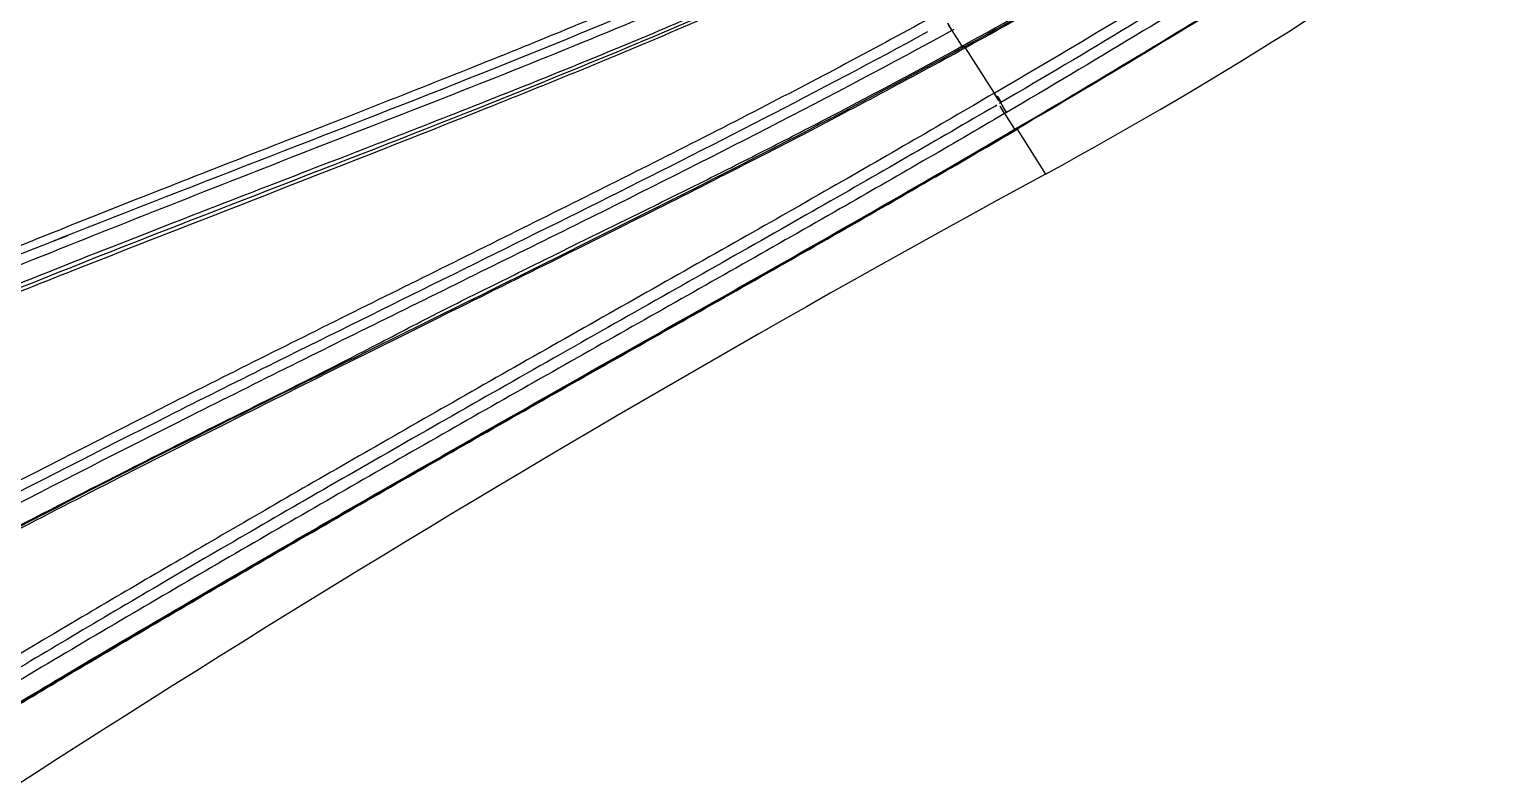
# Model space of a CAD drawing. Header units: millimetres. Extents: x 1145859089 to 1147511753, y -1047484727 to -1047247487.
# Drawn here: x 1145997248.28 to 1145997295.98, y -1047438460.3 to -1047438435.92 of the extents above; entities that cross this region are included whole.
import ezdxf
from ezdxf.xclip import XClip

# ---------------------------------------------------------------- set-up
doc = ezdxf.new("R2010")
doc.units = ezdxf.units.MM
doc.header["$LTSCALE"] = 100
doc.header["$MEASUREMENT"] = 0
doc.header["$XCLIPFRAME"] = 2
doc.layers.get('0').update_dxf_attribs({"linetype": 'CONTINUOUS'})
doc.layers.add('XREF', color=135, linetype='CONTINUOUS')
doc.layers.add('단지배치도$0$W240910', color=135, linetype='CONTINUOUS')

# ---------------------------------------------------------------- blocks, each defined once
blk = doc.blocks.new('단지배치도$0$zw$9902')
at = {"layer": '단지배치도$0$W240910', "linetype": 'ByBlock', "ltscale": 20}
for p, q in [((59137.443, -67066.616), (59137.378, -67066.652)), ((59137.378, -67066.653), (59137.704, -67067.164)), ((59137.735, -67067.147), (59137.703, -67067.164)), ((59137.763, -67067.189), (59137.73, -67067.207)), ((59137.763, -67067.189), (59137.79, -67067.174)), ((59137.763, -67067.189), (59137.763, -67067.189)), ((59137.787, -67067.226), (59137.785, -67067.224)), ((59137.786, -67067.225), (59137.814, -67067.21)), ((59137.814, -67067.21), (59138.752, -67068.685)), ((59138.752, -67068.686), (59138.786, -67068.666)), ((59139.148, -67069.313), (59139.092, -67069.346)), ((59139.092, -67069.347), (59139.417, -67069.858)), ((59139.417, -67069.858), (59139.455, -67069.836)), ((59139.417, -67069.858), (59139.418, -67069.859)), ((59139.474, -67069.852), (59139.435, -67069.875)), ((59139.474, -67069.852), (59139.474, -67069.852)), ((59139.497, -67069.856), (59140.422, -67071.31))]:
    blk.add_line(p, q, dxfattribs=at)
at = {"layer": '단지배치도$0$W240910'}
for radius in [11431.377, 11931.377]:
    blk.add_arc((57394.291, -57699.4), radius, 251.6277496, 321.4181311, dxfattribs=at)
at = {"layer": '단지배치도$0$W240910', "linetype": 'ByBlock', "ltscale": 20}
for centre, radius, start, end in [((59072.201, -66945.937), 142.732, 298.55235, 306.37539), ((59140.218, -67065.683), 2.882, 210.5046, 210.6432), ((59138.56, -67066.667), 0.954, 210.5484, 210.8614), ((59138.501, -67066.704), 0.885, 210.7632, 210.9724), ((59139.761, -67065.948), 2.354, 210.9788, 211.0362), ((59138.503, -67066.7), 0.888, 211.2624, 211.4275), ((59138.294, -67066.83), 0.643, 211.2685, 211.5056), ((59138.298, -67066.829), 0.647, 211.4332, 211.6538), ((59138.265, -67066.846), 0.609, 211.8642, 212.0842), ((59138.175, -67066.905), 0.502, 211.8279, 212.0858), ((59138.104, -67066.948), 0.419, 212.3161, 212.6116), ((59138.058, -67066.98), 0.362, 212.3018, 212.6259), ((59138.01, -67067.011), 0.306, 212.5777, 212.9407), ((59137.964, -67067.039), 0.252, 213.2014, 213.6151), ((59137.927, -67067.065), 0.206, 213.2245, 213.7018), ((59137.893, -67067.087), 0.166, 213.9782, 214.5294), ((59137.864, -67067.108), 0.131, 214.074, 214.7236), ((59137.84, -67067.125), 0.101, 215.0242, 215.7964), ((59137.82, -67067.14), 0.0762, 215.1982, 216.14), ((59137.804, -67067.152), 0.0558, 215.9323, 217.0946), ((59137.79, -67067.162), 0.0391, 217.3746, 218.862), ((59137.78, -67067.17), 0.0261, 217.9754, 219.9185), ((59137.773, -67067.176), 0.0168, 219.8677, 222.5524), ((59137.765, -67067.185), 0.00515, 223.2064, 229.2846), ((59137.768, -67067.181), 0.0098, 220.9922, 224.8554), ((59137.763, -67067.189), 0.000395, 236.3707, 271.8242), ((59137.763, -67067.188), 0.000972, 229.0903, 248.9676), ((59137.763, -67067.187), 0.00242, 226.1855, 236.4485), ((59137.762, -67067.192), 0.00266, 57.5285, 68.5577), ((59137.762, -67067.192), 0.00244, 68.2177, 80.5219), ((59137.731, -67067.221), 0.0446, 42.6022, 43.3085), ((59137.757, -67067.197), 0.00879, 48.5562, 51.7724), ((59137.744, -67067.209), 0.027, 40.6207, 42.2523), ((59137.747, -67067.206), 0.0228, 41.2423, 42.8959), ((59137.712, -67067.233), 0.0673, 36.8173, 37.6377), ((59137.73, -67067.221), 0.0456, 38.5527, 39.6401), ((59137.701, -67067.243), 0.082, 36.9455, 37.6885), ((59137.684, -67067.254), 0.102, 35.624, 36.2703), ((59137.66, -67067.272), 0.132, 34.9166, 35.4638), ((59137.632, -67067.29), 0.165, 34.3335, 34.8053), ((59137.605, -67067.31), 0.199, 34.2294, 34.6482), ((59137.571, -67067.331), 0.239, 33.387, 33.7584), ((59137.533, -67067.358), 0.285, 33.3395, 33.6715), ((59137.491, -67067.385), 0.335, 32.9735, 33.2713), ((59137.443, -67067.413), 0.39, 32.3288, 32.5989), ((59137.395, -67067.445), 0.448, 32.3412, 32.5866), ((59137.339, -67067.481), 0.515, 32.0679, 32.2926), ((59137.28, -67067.517), 0.584, 31.8152, 32.0213), ((59137.218, -67067.555), 0.656, 31.5803, 31.7706), ((59137.15, -67067.6), 0.739, 31.6187, 31.7948), ((59137.077, -67067.64), 0.821, 31.163, 31.327), ((59136.998, -67067.687), 0.913, 30.9732, 31.1257), ((59136.915, -67067.741), 1.012, 31.0234, 31.1656), ((59136.836, -67067.787), 1.104, 30.8427, 30.9767), ((59136.762, -67067.831), 1.19, 30.6709, 30.7986), ((59139.683, -67069.637), 0.346, 220.0362, 220.2836), ((59139.662, -67069.655), 0.318, 220.2402, 220.5018), ((59139.641, -67069.673), 0.291, 220.4546, 220.7334), ((59139.619, -67069.692), 0.262, 220.7414, 221.0403), ((59139.598, -67069.71), 0.234, 221.0492, 221.3709), ((59139.58, -67069.726), 0.21, 221.3812, 221.7271), ((59139.562, -67069.742), 0.186, 221.739, 222.1134), ((59139.546, -67069.756), 0.165, 222.127, 222.5324), ((59139.532, -67069.768), 0.146, 222.956, 223.398), ((59139.518, -67069.782), 0.127, 223.007, 223.4894), ((59139.506, -67069.793), 0.11, 223.5086, 224.039), ((59139.496, -67069.803), 0.0953, 224.0607, 224.6444), ((59139.484, -67069.813), 0.0807, 225.4158, 226.0648), ((59139.476, -67069.822), 0.0684, 225.4945, 226.2182), ((59139.469, -67069.83), 0.0575, 226.2645, 227.0768), ((59139.462, -67069.836), 0.0484, 227.8518, 228.7621), ((59139.456, -67069.844), 0.0387, 228.3294, 229.3775), ((59139.451, -67069.85), 0.0309, 229.4629, 230.69), ((59139.447, -67069.854), 0.0252, 230.793, 232.186), ((59139.444, -67069.857), 0.0211, 232.7441, 234.2586), ((59139.44, -67069.862), 0.0147, 236.0152, 237.988), ((59139.438, -67069.867), 0.00924, 236.4852, 239.3692), ((59139.437, -67069.868), 0.00827, 240.813, 243.6045), ((59139.442, -67069.86), 0.0175, 241.4382, 242.5672), ((59139.435, -67069.872), 0.00374, 251.2584, 256.3649), ((59139.434, -67069.874), 0.00165, 260.0192, 274.4734), ((59139.434, -67069.873), 0.00249, 270.2387, 281.5589), ((59139.788, -67069.574), 0.423, 218.1819, 218.6396), ((59139.566, -67069.752), 0.138, 218.3059, 219.3524), ((59139.557, -67069.76), 0.127, 219.1463, 219.8483), ((59139.724, -67069.615), 0.347, 220.5737, 220.7588), ((59139.558, -67069.759), 0.128, 220.6504, 221.2), ((59139.531, -67069.784), 0.0913, 220.7099, 221.5034), ((59139.531, -67069.782), 0.0925, 221.7967, 222.5318), ((59139.528, -67069.786), 0.0877, 221.8989, 222.6285), ((59139.516, -67069.796), 0.0718, 223.3468, 224.2008), ((59139.508, -67069.805), 0.0601, 223.8362, 224.8111), ((59139.503, -67069.81), 0.0525, 224.3979, 225.4597), ((59139.498, -67069.816), 0.045, 225.6105, 226.7898), ((59139.488, -67069.826), 0.0311, 227.9389, 229.4535), ((59139.493, -67069.821), 0.0378, 226.3096, 227.6403), ((59139.485, -67069.83), 0.0258, 228.8698, 230.5896), ((59139.482, -67069.834), 0.0211, 230.6525, 232.6333), ((59139.48, -67069.837), 0.0169, 232.1737, 234.4629), ((59139.476, -67069.843), 0.0105, 236.5633, 239.7181), ((59139.478, -67069.84), 0.0135, 234.439, 237.1242), ((59139.474, -67069.846), 0.00619, 242.5986, 247.0905), ((59139.475, -67069.845), 0.00817, 239.5322, 243.2976), ((59139.473, -67069.85), 0.00272, 255.7816, 263.5513), ((59139.473, -67069.849), 0.00362, 250.2663, 256.7711), ((59139.474, -67069.848), 0.00469, 245.5873, 251.0157), ((59139.473, -67069.851), 0.00158, 279.2951, 289.9949), ((59139.473, -67069.851), 0.00178, 270.8531, 280.9445), ((59139.473, -67069.85), 0.00214, 261.4418, 270.4282), ((59384.68, -67520.408), 511.226, 118.54116, 124.90522)]:
    blk.add_arc(centre, radius, start, end, dxfattribs=at)
for points, knots in [([(59117.41, -67035.266), (59115.72, -67036.428), (59112.042, -67038.998), (59106.398, -67043.014), (59100.45, -67047.249), (59094.47, -67051.437), (59088.467, -67055.583), (59082.412, -67059.648), (59076.424, -67063.478), (59072.401, -67065.867), (59070.43, -67066.936)], [0, 0, 0, 0, 0.108757, 0.237507, 0.366257, 0.495007, 0.623756, 0.752506, 0.881256, 1, 1, 1, 1]), ([(59118.772, -67037.405), (59115.017, -67040.147), (59107.535, -67045.998), (59096.39, -67054.979), (59085.049, -67063.697), (59077.267, -67069.094), (59073.302, -67071.458)], [0.124832, 0.124832, 0.124832, 0.124832, 3.005227, 6.010453, 9.015679, 11.897113, 11.897113, 11.897113, 11.897113]), ([(59118.798, -67037.449), (59117.45, -67038.437), (59114.779, -67040.452), (59110.825, -67043.519), (59107.592, -67046.132), (59105.003, -67048.197), (59103.066, -67049.751), (59101.087, -67051.255), (59099.121, -67052.776), (59097.176, -67054.318), (59094.581, -67056.371), (59091.314, -67058.907), (59087.407, -67061.873), (59083.494, -67064.735), (59079.87, -67067.283), (59076.492, -67069.554), (59074.405, -67070.882), (59073.351, -67071.528)], [0, 0, 0, 0, 0.00501719, 0.0100368, 0.01501446, 0.01750225, 0.0199892, 0.02247745, 0.0249658, 0.0274546, 0.02994354, 0.03491969, 0.03989655, 0.04469579, 0.04949674, 0.0532116, 0.05692622, 0.05692622, 0.05692622, 0.05692622]), ([(59119.124, -67037.961), (59115.487, -67040.618), (59110.009, -67044.908), (59102.694, -67050.775), (59095.063, -67056.848), (59087.335, -67062.798), (59079.547, -67068.342), (59075.607, -67070.885), (59073.676, -67072.038)], [0, 0, 0, 0, 0.237507, 0.366256, 0.495006, 0.752506, 0.881256, 1, 1, 1, 1]), ([(59073.829, -67072.306), (59075.301, -67071.429), (59078.407, -67069.465), (59083.511, -67065.932), (59089.159, -67061.774), (59095.309, -67057.051), (59102.38, -67051.445), (59108.739, -67046.347), (59113.713, -67042.444), (59116.559, -67040.287), (59117.642, -67039.481)], [0, 0, 0, 0, 0.125, 0.25, 0.375, 0.5, 0.625, 0.75, 0.875, 0.9566452, 0.9566452, 0.9566452, 0.9566452]), ([(59121.203, -67041.101), (59118.39, -67043.348), (59111.203, -67049.693), (59102.657, -67058.058), (59091.219, -67068.595), (59083.869, -67074.754), (59077.921, -67078.792)], [0, 0, 0, 0, 0.01079142, 0.02877256, 0.03596339, 0.05753197, 0.05753197, 0.05753197, 0.05753197]), ([(59121.189, -67041.221), (59117.553, -67044.145), (59110.476, -67050.566), (59100.127, -67060.628), (59089.446, -67070.371), (59081.903, -67076.279), (59078.029, -67078.91)], [0.154115, 0.154115, 0.154115, 0.154115, 3.463779, 6.927556, 10.391333, 13.712636, 13.712636, 13.712636, 13.712636]), ([(59078.453, -67079.55), (59079.438, -67078.874), (59081.386, -67077.492), (59083.611, -67075.812), (59085.341, -67074.469), (59086.44, -67073.611), (59087.699, -67072.633), (59088.774, -67071.745), (59090.448, -67070.331), (59092.276, -67068.792), (59094.671, -67066.69), (59096.728, -67064.808), (59099.355, -67062.371), (59102.236, -67059.622), (59106.213, -67055.719), (59110.234, -67051.857), (59115.485, -67046.969), (59119.086, -67043.81), (59121.57, -67041.806)], [0, 0, 0, 0, 0.00358646, 0.00717408, 0.00837018, 0.01016459, 0.01136112, 0.01315603, 0.01435255, 0.01794134, 0.02033367, 0.02392197, 0.02631405, 0.03109772, 0.03588131, 0.04306007, 0.04784982, 0.05742538, 0.05742538, 0.05742538, 0.05742538]), ([(59137.735, -67067.146), (59139.133, -67066.377), (59141.973, -67064.777), (59146.177, -67062.216), (59150.276, -67059.492), (59152.928, -67057.597), (59154.217, -67056.656)], [2.526261, 2.526261, 2.526261, 2.526261, 33.473298, 65.683384, 97.893471, 128.8405, 128.8405, 128.8405, 128.8405]), ([(59137.763, -67067.189), (59139.161, -67066.42), (59142, -67064.82), (59146.204, -67062.259), (59150.304, -67059.534), (59152.956, -67057.64), (59154.244, -67056.699)], [0, 0, 0, 0, 0.245, 0.5, 0.755, 1, 1, 1, 1]), ([(59137.814, -67067.211), (59139.207, -67066.443), (59142.039, -67064.852), (59146.228, -67062.297), (59150.316, -67059.584), (59152.957, -67057.692), (59154.242, -67056.755)], [0, 0, 0, 0, 0.244999, 0.5, 0.755001, 1, 1, 1, 1]), ([(59134.93, -67062.807), (59133.498, -67063.508), (59130.601, -67064.851), (59126.199, -67066.731), (59121.76, -67068.513), (59117.304, -67070.243), (59112.856, -67071.984), (59108.417, -67073.749), (59103.985, -67075.53), (59099.579, -67077.375), (59095.933, -67078.973), (59093.047, -67080.322), (59090.876, -67081.32), (59088.74, -67082.393), (59086.622, -67083.498), (59084.53, -67084.654), (59083.154, -67085.456), (59082.472, -67085.866)], [0, 0, 0, 0, 0.00478813, 0.00957688, 0.01436517, 0.01915157, 0.02393568, 0.02871811, 0.03350035, 0.03828248, 0.04306514, 0.0454572, 0.04784956, 0.05024207, 0.05263435, 0.05502613, 0.05741722, 0.05741722, 0.05741722, 0.05741722]), ([(59134.798, -67062.531), (59130.666, -67064.556), (59121.919, -67068.216), (59112.266, -67071.87), (59106.984, -67073.982), (59106.248, -67074.279)], [7.917972, 7.917972, 7.917972, 7.917972, 12.012967, 16.321051, 17.019265, 17.019265, 17.019265, 17.019265]), ([(59082.872, -67086.522), (59086.896, -67084.128), (59095.444, -67079.8), (59108.795, -67074.253), (59122.295, -67069.144), (59131.11, -67065.455), (59135.299, -67063.4)], [0.154115, 0.154115, 0.154115, 0.154115, 3.475417, 6.939195, 10.402972, 13.712636, 13.712636, 13.712636, 13.712636]), ([(59082.933, -67086.67), (59084.989, -67085.444), (59088.138, -67083.713), (59092.422, -67081.575), (59095.124, -67080.289), (59097.31, -67079.313), (59099.51, -67078.375), (59101.683, -67077.368), (59103.903, -67076.479), (59106.1, -67075.529), (59112.214, -67073.104), (59120.027, -67070.103), (59128.897, -67066.492), (59133.261, -67064.497), (59135.413, -67063.439)], [0, 0, 0, 0, 0.00718957, 0.01078584, 0.01438205, 0.0161798, 0.01797714, 0.02157165, 0.02336893, 0.02516623, 0.02876067, 0.04314148, 0.05033892, 0.05753311, 0.05753311, 0.05753311, 0.05753311]), ([(59138.786, -67068.667), (59140.16, -67067.86), (59142.943, -67066.214), (59145.698, -67064.516), (59147.082, -67063.639)], [0, 0, 0, 0, 0.493578, 1, 1, 1, 1]), ([(59147.281, -67063.953), (59145.912, -67064.821), (59143.153, -67066.524), (59140.363, -67068.172), (59138.968, -67068.992)], [0, 0, 0, 0, 0.5, 1, 1, 1, 1]), ([(59147.479, -67064.264), (59146.106, -67065.133), (59143.336, -67066.833), (59140.546, -67068.493), (59139.148, -67069.313)], [0, 0, 0, 0, 0.500001, 1, 1, 1, 1]), ([(59139.455, -67069.835), (59140.856, -67069.014), (59143.654, -67067.353), (59146.429, -67065.647), (59147.804, -67064.775)], [0, 0, 0, 0, 0.500033, 1, 1, 1, 1]), ([(59139.474, -67069.852), (59140.873, -67069.031), (59143.669, -67067.373), (59146.442, -67065.666), (59147.817, -67064.795)], [0, 0, 0, 0, 0.499997, 1, 1, 1, 1]), ([(59137.067, -67066.038), (59135.112, -67067.112), (59130.999, -67069.294), (59124.675, -67072.468), (59118.168, -67075.684), (59109.513, -67080.006), (59100.924, -67084.456), (59092.681, -67089.157), (59088.732, -67091.626), (59086.883, -67092.878)], [0, 0, 0, 0, 0.117497, 0.244996, 0.372496, 0.499995, 0.754994, 0.882494, 1, 1, 1, 1]), ([(59137.377, -67066.652), (59133.429, -67068.82), (59127.222, -67071.964), (59118.807, -67076.104), (59110.074, -67080.443), (59101.409, -67084.921), (59093.087, -67089.625), (59089.114, -67092.116), (59087.251, -67093.377)], [0, 0, 0, 0, 0.237506, 0.366256, 0.495006, 0.752506, 0.881256, 1, 1, 1, 1]), ([(59137.377, -67066.652), (59137.349, -67066.606), (59137.26, -67066.446), (59137.213, -67066.351), (59137.216, -67066.35)], [1.650384, 1.650384, 1.650384, 1.650384, 5.151238, 8.651589, 8.651589, 8.651589, 8.651589]), ([(59087.576, -67093.888), (59089.551, -67092.578), (59092.915, -67090.509), (59097.707, -67087.762), (59101.853, -67085.478), (59106.037, -67083.269), (59109.896, -67081.29), (59113.064, -67079.688), (59115.891, -67078.291), (59118.355, -67077.039), (59120.802, -67075.752), (59122.927, -67074.708), (59125.047, -67073.652), (59127.175, -67072.61), (59129.301, -67071.562), (59131.417, -67070.492), (59134.227, -67069.042), (59136.319, -67067.925), (59137.703, -67067.164)], [0, 0, 0, 0, 0.00711659, 0.01186137, 0.01660485, 0.021348, 0.02609219, 0.02965056, 0.03202317, 0.03558152, 0.03795348, 0.04032436, 0.04269613, 0.04506882, 0.04744163, 0.0498137, 0.05218527, 0.05692701, 0.05692701, 0.05692701, 0.05692701]), ([(59087.619, -67093.961), (59091.44, -67091.372), (59099.626, -67086.611), (59112.328, -67080.032), (59125.186, -67073.743), (59133.656, -67069.446), (59137.731, -67067.206)], [0.124832, 0.124832, 0.124832, 0.124832, 3.006276, 6.01151, 9.016744, 11.897146, 11.897146, 11.897146, 11.897146]), ([(59138.752, -67068.686), (59138.778, -67068.721), (59138.883, -67068.888), (59138.938, -67069.007), (59138.933, -67069.008)], [3.180577, 3.180577, 3.180577, 3.180577, 10.648416, 18.129602, 18.129602, 18.129602, 18.129602]), ([(59138.967, -67068.988), (59138.973, -67068.986), (59138.917, -67068.867), (59138.813, -67068.701), (59138.786, -67068.667)], [3.212582, 3.212582, 3.212582, 3.212582, 10.661763, 18.122295, 18.122295, 18.122295, 18.122295]), ([(59138.78, -67069.105), (59136.935, -67070.183), (59132.968, -67072.468), (59126.012, -67076.401), (59118.918, -67080.432), (59112.633, -67084.063), (59108.899, -67086.271), (59107.114, -67087.34), (59107.085, -67087.351)], [0.0026119, 0.0026119, 0.0026119, 0.0026119, 0.1111111, 0.2222222, 0.3333333, 0.4444444, 0.5555556, 0.557175, 0.557175, 0.557175, 0.557175]), ([(59139.091, -67069.346), (59139.064, -67069.312), (59138.96, -67069.145), (59138.905, -67069.028), (59138.911, -67069.025)], [1.897085, 1.897085, 1.897085, 1.897085, 6.288488, 10.689102, 10.689102, 10.689102, 10.689102]), ([(59138.968, -67068.992), (59138.962, -67068.995), (59138.948, -67069.001), (59138.929, -67069.012), (59138.918, -67069.021), (59138.911, -67069.025)], [0, 0, 0, 0, 0.333333, 0.666667, 1, 1, 1, 1]), ([(59139.148, -67069.313), (59139.147, -67069.31), (59139.132, -67069.291), (59139.092, -67069.232), (59139.027, -67069.121), (59138.977, -67069.026), (59138.967, -67068.996), (59138.969, -67068.994), (59138.968, -67068.992)], [0.1501338, 0.1501338, 0.1501338, 0.1501338, 0.1596483, 0.3297716, 0.4998948, 0.670018, 0.8401412, 0.8496092, 0.8496092, 0.8496092, 0.8496092]), ([(59139.091, -67069.346), (59137.323, -67070.385), (59133.436, -67072.627), (59127.407, -67076.038), (59121.05, -67079.631), (59114.723, -67083.272), (59108.424, -67086.952), (59102.176, -67090.715), (59096.169, -67094.515), (59092.3, -67097.147), (59090.497, -67098.479)], [0, 0, 0, 0, 0.108757, 0.237507, 0.366257, 0.495006, 0.623756, 0.752506, 0.881256, 1, 1, 1, 1]), ([(59090.823, -67098.993), (59092.725, -67097.586), (59096.639, -67094.931), (59102.631, -67091.15), (59108.696, -67087.495), (59114.808, -67083.92), (59120.438, -67080.681), (59125.574, -67077.763), (59131.75, -67074.281), (59136.369, -67071.647), (59139.417, -67069.858)], [0, 0, 0, 0, 0.00709365, 0.01418549, 0.02127669, 0.02836779, 0.03545818, 0.0407762, 0.04609378, 0.05672761, 0.05672761, 0.05672761, 0.05672761]), ([(59139.435, -67069.875), (59136.693, -67071.486), (59133.171, -67073.508), (59123.927, -67078.73), (59120.629, -67080.605), (59114.057, -67084.396), (59110.783, -67086.304), (59101.221, -67092.025), (59096.473, -67095.052), (59092.361, -67097.913), (59091.593, -67098.462), (59090.834, -67099.024)], [0, 0, 0, 0, 0.29037, 0.29037, 0.452016, 0.452016, 0.613615, 0.613615, 0.92715, 0.92715, 1, 1, 1, 1]), ([(59103.718, -67090.584), (59105.344, -67089.577), (59109.046, -67087.351), (59114.855, -67083.95), (59121.124, -67080.336), (59127.425, -67076.769), (59132.683, -67073.797), (59136.704, -67071.486), (59138.623, -67070.37), (59139.497, -67069.857)], [0.2713648, 0.2713648, 0.2713648, 0.2713648, 0.372494, 0.4999945, 0.6274951, 0.7549957, 0.8824963, 0.9462466, 1, 1, 1, 1]), ([(59139.393, -67069.9), (59137.411, -67071.062), (59133.214, -67073.482), (59128.595, -67076.091), (59125.988, -67077.567), (59125.594, -67077.792)], [0.0000941, 0.0000941, 0.0000941, 0.0000941, 0.00701454, 0.01464184, 0.0160047, 0.0160047, 0.0160047, 0.0160047]), ([(59139.435, -67069.875), (59139.44, -67069.872), (59139.448, -67069.867), (59139.461, -67069.86), (59139.469, -67069.855), (59139.474, -67069.852)], [0, 0, 0, 0, 0.333333, 0.666667, 1, 1, 1, 1]), ([(59108.696, -67073.302), (59108.549, -67073.357), (59108.401, -67073.415), (59108.254, -67073.474), (59108.254, -67073.474)], [53.503238, 53.503238, 53.503238, 53.503238, 54.158227, 54.160813, 54.160813, 54.160813, 54.160813]), ([(59115.167, -67077.555), (59114.08, -67078.096), (59108.663, -67080.804), (59099.159, -67085.726), (59090.932, -67090.509), (59087.072, -67093.124)], [0.167451, 0.167451, 0.167451, 0.167451, 1.168134, 5.158259, 8.980935, 8.980935, 8.980935, 8.980935]), ([(59122.449, -67079.58), (59121.48, -67080.128), (59119.79, -67081.093), (59118.102, -67082.062), (59117.384, -67082.485)], [0.019623708, 0.019623708, 0.019623708, 0.019623708, 0.022965418, 0.025469756, 0.025469756, 0.025469756, 0.025469756])]:
    blk.add_open_spline(points, degree=3, knots=knots, dxfattribs=at)
for points in [[(59070.782, -67067.57), (59071.781, -67067.029), (59073.882, -67065.846), (59077.33, -67063.748), (59081.094, -67061.356), (59085.208, -67058.656), (59089.725, -67055.606), (59094.686, -67052.179), (59100.273, -67048.271), (59106.541, -67043.82), (59112.61, -67039.497), (59116.171, -67037.014), (59117.864, -67035.853)], [(59118.778, -67037.347), (59117.181, -67038.511), (59113.779, -67041.065), (59108.068, -67045.551), (59101.648, -67050.684), (59094.561, -67056.29), (59088.382, -67061.034), (59082.793, -67065.118), (59077.744, -67068.609), (59074.679, -67070.543), (59073.227, -67071.413)], [(59073.972, -67072.583), (59075.436, -67071.706), (59078.525, -67069.756), (59083.596, -67066.253), (59089.214, -67062.143), (59095.349, -67057.436), (59102.362, -67051.891), (59108.848, -67046.704), (59114.525, -67042.241), (59117.943, -67039.673), (59119.549, -67038.501)], [(59121.245, -67041.294), (59119.883, -67042.389), (59117.017, -67044.801), (59112.314, -67049.076), (59107.138, -67054.005), (59101.324, -67059.608), (59094.554, -67065.921), (59088.517, -67071.166), (59083.039, -67075.563), (59079.71, -67077.971), (59078.129, -67079.039)], [(59078.565, -67079.749), (59080.157, -67078.67), (59083.525, -67076.259), (59089.006, -67071.879), (59095.093, -67066.591), (59101.721, -67060.423), (59107.421, -67054.944), (59112.678, -67049.956), (59117.468, -67045.606), (59120.38, -67043.156), (59121.762, -67042.043)], [(59078.69, -67079.948), (59080.279, -67078.876), (59083.623, -67076.464), (59089.114, -67072.08), (59095.169, -67066.849), (59101.948, -67060.584), (59107.779, -67054.986), (59112.972, -67050.071), (59117.706, -67045.8), (59120.585, -67043.382), (59121.953, -67042.282)], [(59134.662, -67062.259), (59133.065, -67063.042), (59129.604, -67064.646), (59123.612, -67067.158), (59116.848, -67069.818), (59109.351, -67072.729), (59101.061, -67076.107), (59093.726, -67079.39), (59087.459, -67082.491), (59083.857, -67084.499), (59082.211, -67085.484)], [(59082.797, -67086.376), (59084.44, -67085.394), (59088.043, -67083.394), (59094.36, -67080.291), (59101.69, -67077.038), (59110.311, -67073.569), (59117.787, -67070.702), (59124.434, -67068.105), (59130.3, -67065.657), (59133.692, -67064.086), (59135.256, -67063.318)], [(59115.167, -67077.554), (59122.321, -67073.976), (59129.555, -67070.523), (59136.599, -67066.689)], [(59087.627, -67094.049), (59089.033, -67093.1), (59092.092, -67091.138), (59097.407, -67088.038), (59103.507, -67084.689), (59110.429, -67081.101), (59118.367, -67077.13), (59125.883, -67073.418), (59132.307, -67070.175), (59136.061, -67068.176), (59137.787, -67067.226)], [(59137.703, -67067.164), (59137.719, -67067.191), (59137.73, -67067.207), (59137.731, -67067.207)], [(59137.79, -67067.174), (59137.791, -67067.174), (59137.799, -67067.186), (59137.814, -67067.211)], [(59138.752, -67068.686), (59136.968, -67069.737), (59133.193, -67071.919), (59126.67, -67075.604), (59120.106, -67079.326), (59114.291, -67082.676), (59109.081, -67085.719), (59104.379, -67088.53), (59100.148, -67091.135), (59096.356, -67093.55), (59092.968, -67095.8), (59090.992, -67097.212), (59090.073, -67097.892)], [(59138.78, -67069.105), (59138.824, -67069.079), (59138.869, -67069.053), (59138.911, -67069.025)], [(59133.732, -67073.172), (59135.626, -67072.09), (59137.515, -67071.001), (59139.393, -67069.9)], [(59126.415, -67077.325), (59128.386, -67076.212), (59130.356, -67075.098), (59132.321, -67073.977)], [(59115.265, -67083.704), (59115.1, -67083.796), (59114.937, -67083.891), (59114.774, -67083.987)]]:
    blk.add_open_spline(points, degree=3, dxfattribs=at)
blk = doc.blocks.new('단지배치도')
blk.add_blockref('단지배치도$0$zw$9902', (141034.193, 142437.157))

msp = doc.modelspace()

# ---------------------------------------------------------------- block references
at = {"layer": 'XREF'}
ref = msp.add_blockref('단지배치도', (1145797106.633357, -1047513806.462535), dxfattribs=at)
XClip(ref).set_block_clipping_path([(72982.4064819524, 34919.7593965302), (360382.4067475507, 255319.7593436702)])

doc.saveas('drawing.dxf')
